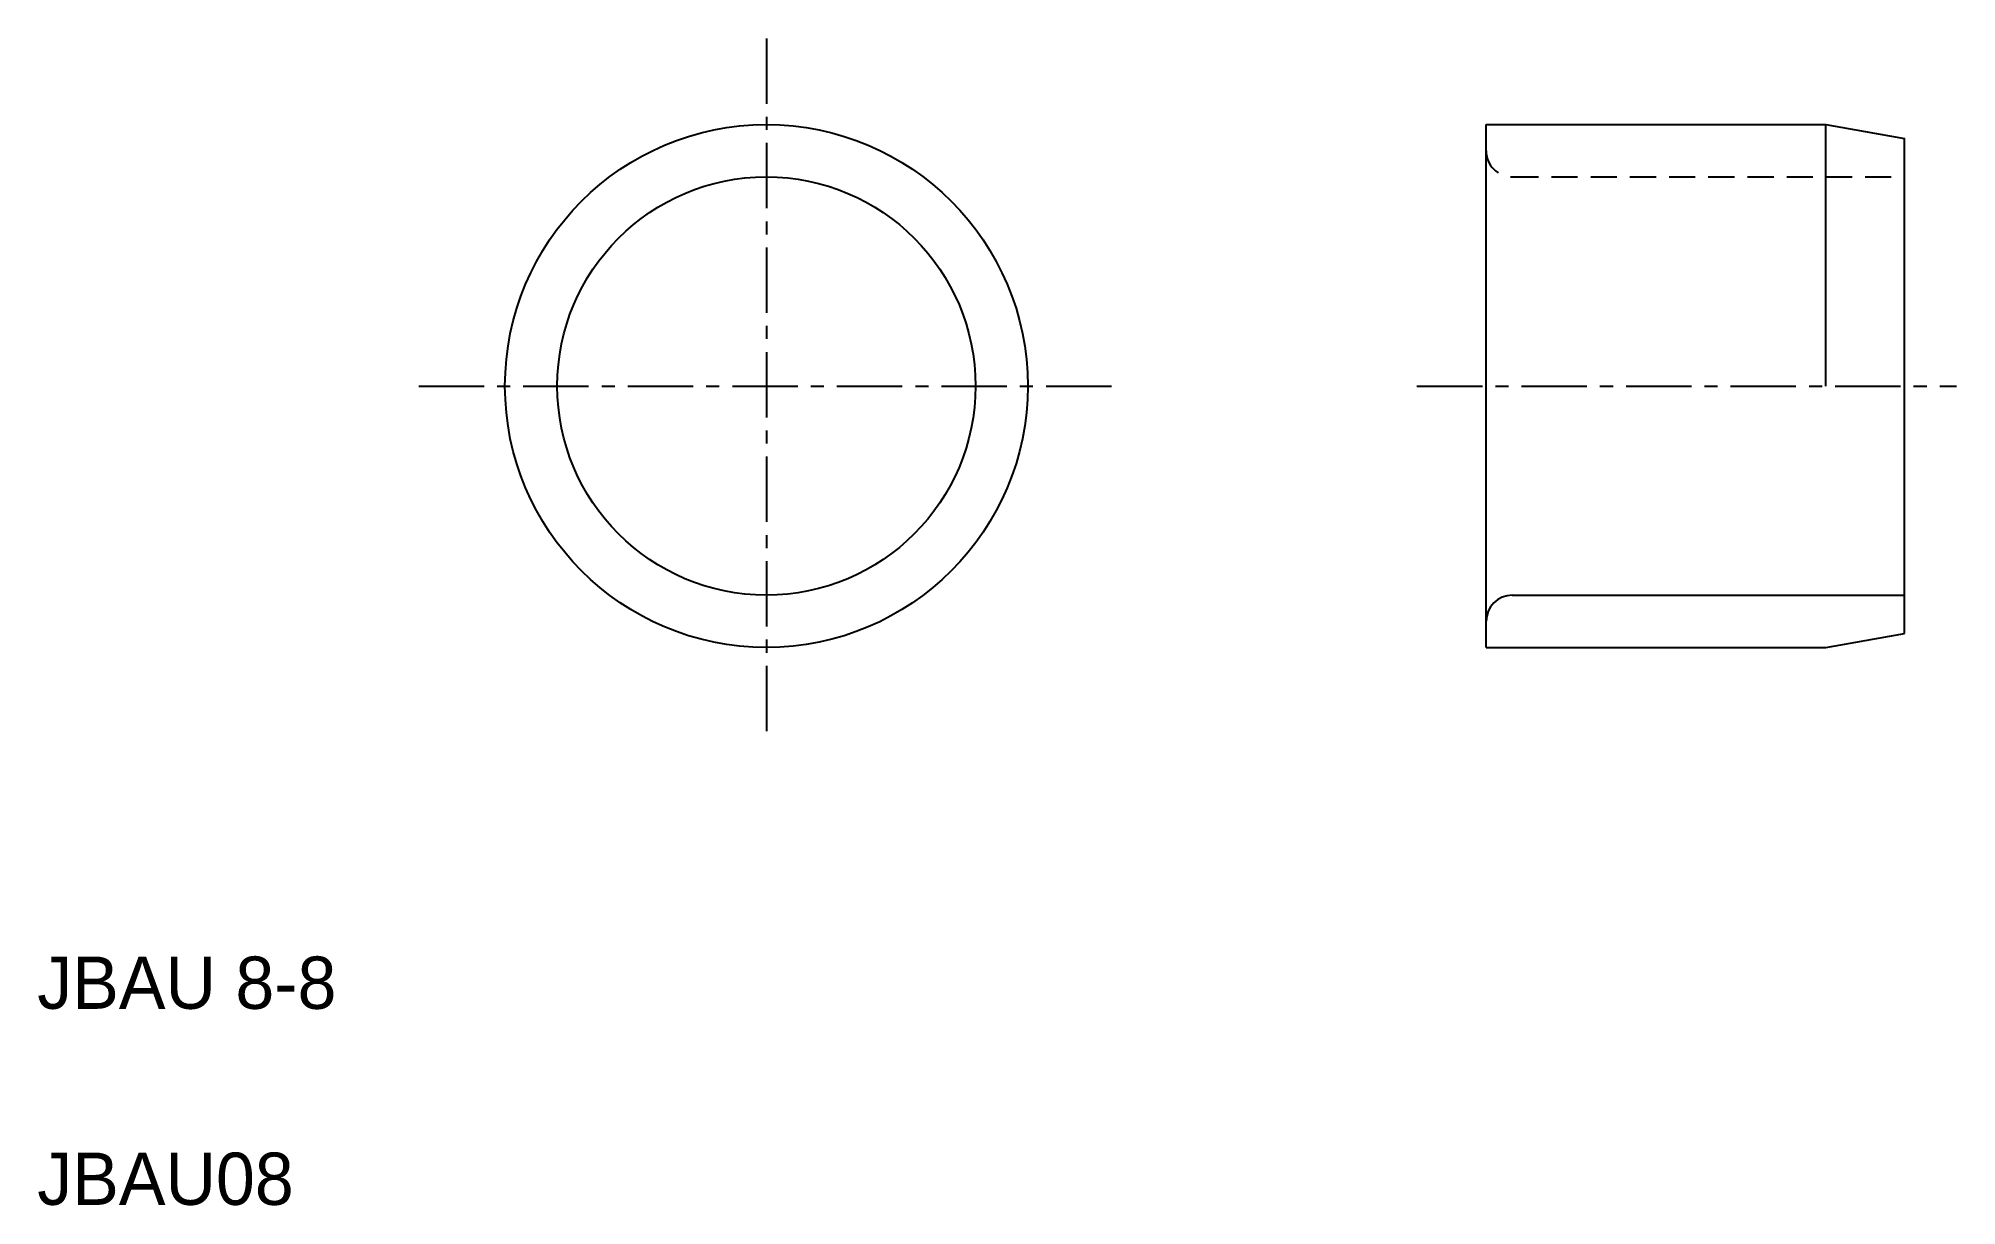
# Model space of a CAD drawing. Extents: x 51.1 to 87.8, y 58.4 to 80.7.
import ezdxf

# ---------------------------------------------------------------- set-up
doc = ezdxf.new("R2010")
doc.units = 0
doc.linetypes.add('CENTER', pattern=[2, 1.25, -0.25, 0.25, -0.25])
doc.linetypes.add('DASHED', pattern=[0.75, 0.5, -0.25])
doc.layers.get('0').update_dxf_attribs({"linetype": 'CONTINUOUS'})
doc.layers.add('CENTER', color=1, linetype='CENTER')

msp = doc.modelspace()

# ---------------------------------------------------------------- linework, layer by layer
at = {"color": 7, "linetype": 'CONTINUOUS'}
for p, q in [((78.826, 79.051), (85.326, 79.051)), ((78.826, 69.051), (78.826, 79.051)), ((85.326, 74.051), (85.326, 79.051)), ((85.326, 79.051), (86.826, 78.786)), ((86.826, 69.315), (86.826, 78.786)), ((79.326, 70.051), (86.826, 70.051)), ((78.826, 69.051), (85.326, 69.051)), ((78.826, 69.051), (78.826, 69.051)), ((78.826, 69.051), (78.826, 69.051)), ((78.826, 69.051), (78.826, 69.051)), ((85.326, 69.051), (86.826, 69.315))]:
    msp.add_line(p, q, dxfattribs=at)
at = {"color": 3, "linetype": 'DASHED'}
msp.add_line((79.326, 78.051), (86.826, 78.051), dxfattribs=at)
at = {"color": 7, "linetype": 'CONTINUOUS'}
for radius in [5, 4]:
    msp.add_circle((65.057, 74.051), radius, dxfattribs=at)
at = {"color": 3, "linetype": 'DASHED'}
msp.add_arc((79.326, 78.551), 0.5, 180, 270, dxfattribs=at)
at = {"color": 7, "linetype": 'CONTINUOUS'}
msp.add_arc((79.326, 69.551), 0.5, 90, 180, dxfattribs=at)
at = {"layer": 'CENTER', "color": 1, "linetype": 'CENTER'}
for p, q in [((65.057, 80.701), (65.057, 67.401)), ((58.407, 74.051), (71.707, 74.051)), ((77.503, 74.051), (87.826, 74.051))]:
    msp.add_line(p, q, dxfattribs=at)

# ---------------------------------------------------------------- texts
at = {"color": 7, "linetype": 'CONTINUOUS'}
for s, p in [('JBAU 8-8', (51.11, 62.139)), ('JBAU08', (51.11, 58.389))]:
    msp.add_text(s, height=1, dxfattribs=at).set_placement(p)

doc.saveas('drawing.dxf')
